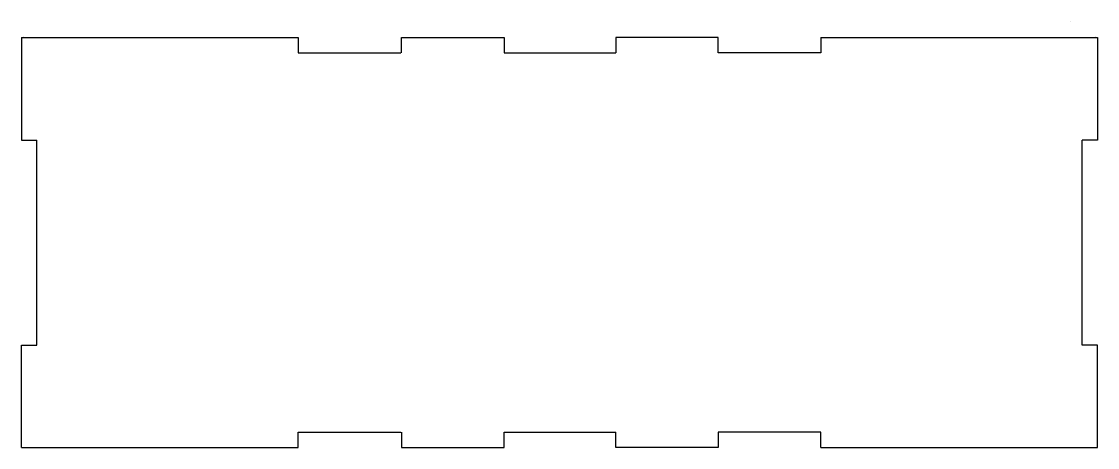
# Model space of a CAD drawing. Header units: millimetres. Extents: x 5 to 215, y 30 to 113.
import ezdxf

# ---------------------------------------------------------------- set-up
doc = ezdxf.new("R2010")
doc.units = ezdxf.units.MM
doc.layers.get('0').update_dxf_attribs({"lineweight": 25})

msp = doc.modelspace()

# ---------------------------------------------------------------- linework, layer by layer
for p, q in [((209.75, 113.13), (209.75, 113.13)), ((5, 110), (59, 110)), ((5, 110), (5, 90)), ((5.48, 110.14), (5.48, 110.14)), ((5.48, 110.14), (5.48, 110.14)), ((5.48, 110.14), (5.48, 110.14)), ((5.48, 110.14), (5.48, 110.14)), ((59, 110), (59, 107)), ((59, 110), (59, 107)), ((79.19, 107), (79.19, 110)), ((79.19, 110), (99.19, 110)), ((99.19, 110), (99.19, 107)), ((141, 110), (121, 110)), ((121, 110), (121, 107)), ((141, 107), (141, 110)), ((161, 110), (215, 110)), ((161, 110), (161, 107)), ((161, 110), (161, 107)), ((214.52, 110.14), (214.52, 110.14)), ((214.52, 110.14), (214.52, 110.14)), ((214.52, 110.14), (214.52, 110.14)), ((214.52, 110.14), (214.52, 110.14)), ((215, 110), (215, 90)), ((59, 107), (79, 107)), ((99.19, 107), (121, 107)), ((161, 107), (141, 107)), ((5, 90), (8, 90)), ((8, 50), (8, 90)), ((215, 90), (212, 90)), ((212, 50), (212, 90)), ((5, 30), (5, 50)), ((5, 50), (8, 50)), ((215, 50), (212, 50)), ((215, 30), (215, 50)), ((59, 30), (59, 33)), ((59, 33), (79, 33)), ((79.19, 33), (79.19, 30)), ((99.19, 30), (99.19, 33)), ((99.19, 33), (121, 33)), ((121, 30), (121, 33)), ((161, 33), (141, 33)), ((141, 33), (141, 30)), ((161, 30), (161, 33)), ((5, 30), (59, 30)), ((79.19, 30), (99.19, 30)), ((141, 30), (121, 30)), ((161, 30), (215, 30))]:
    msp.add_line(p, q)

doc.saveas('drawing.dxf')
